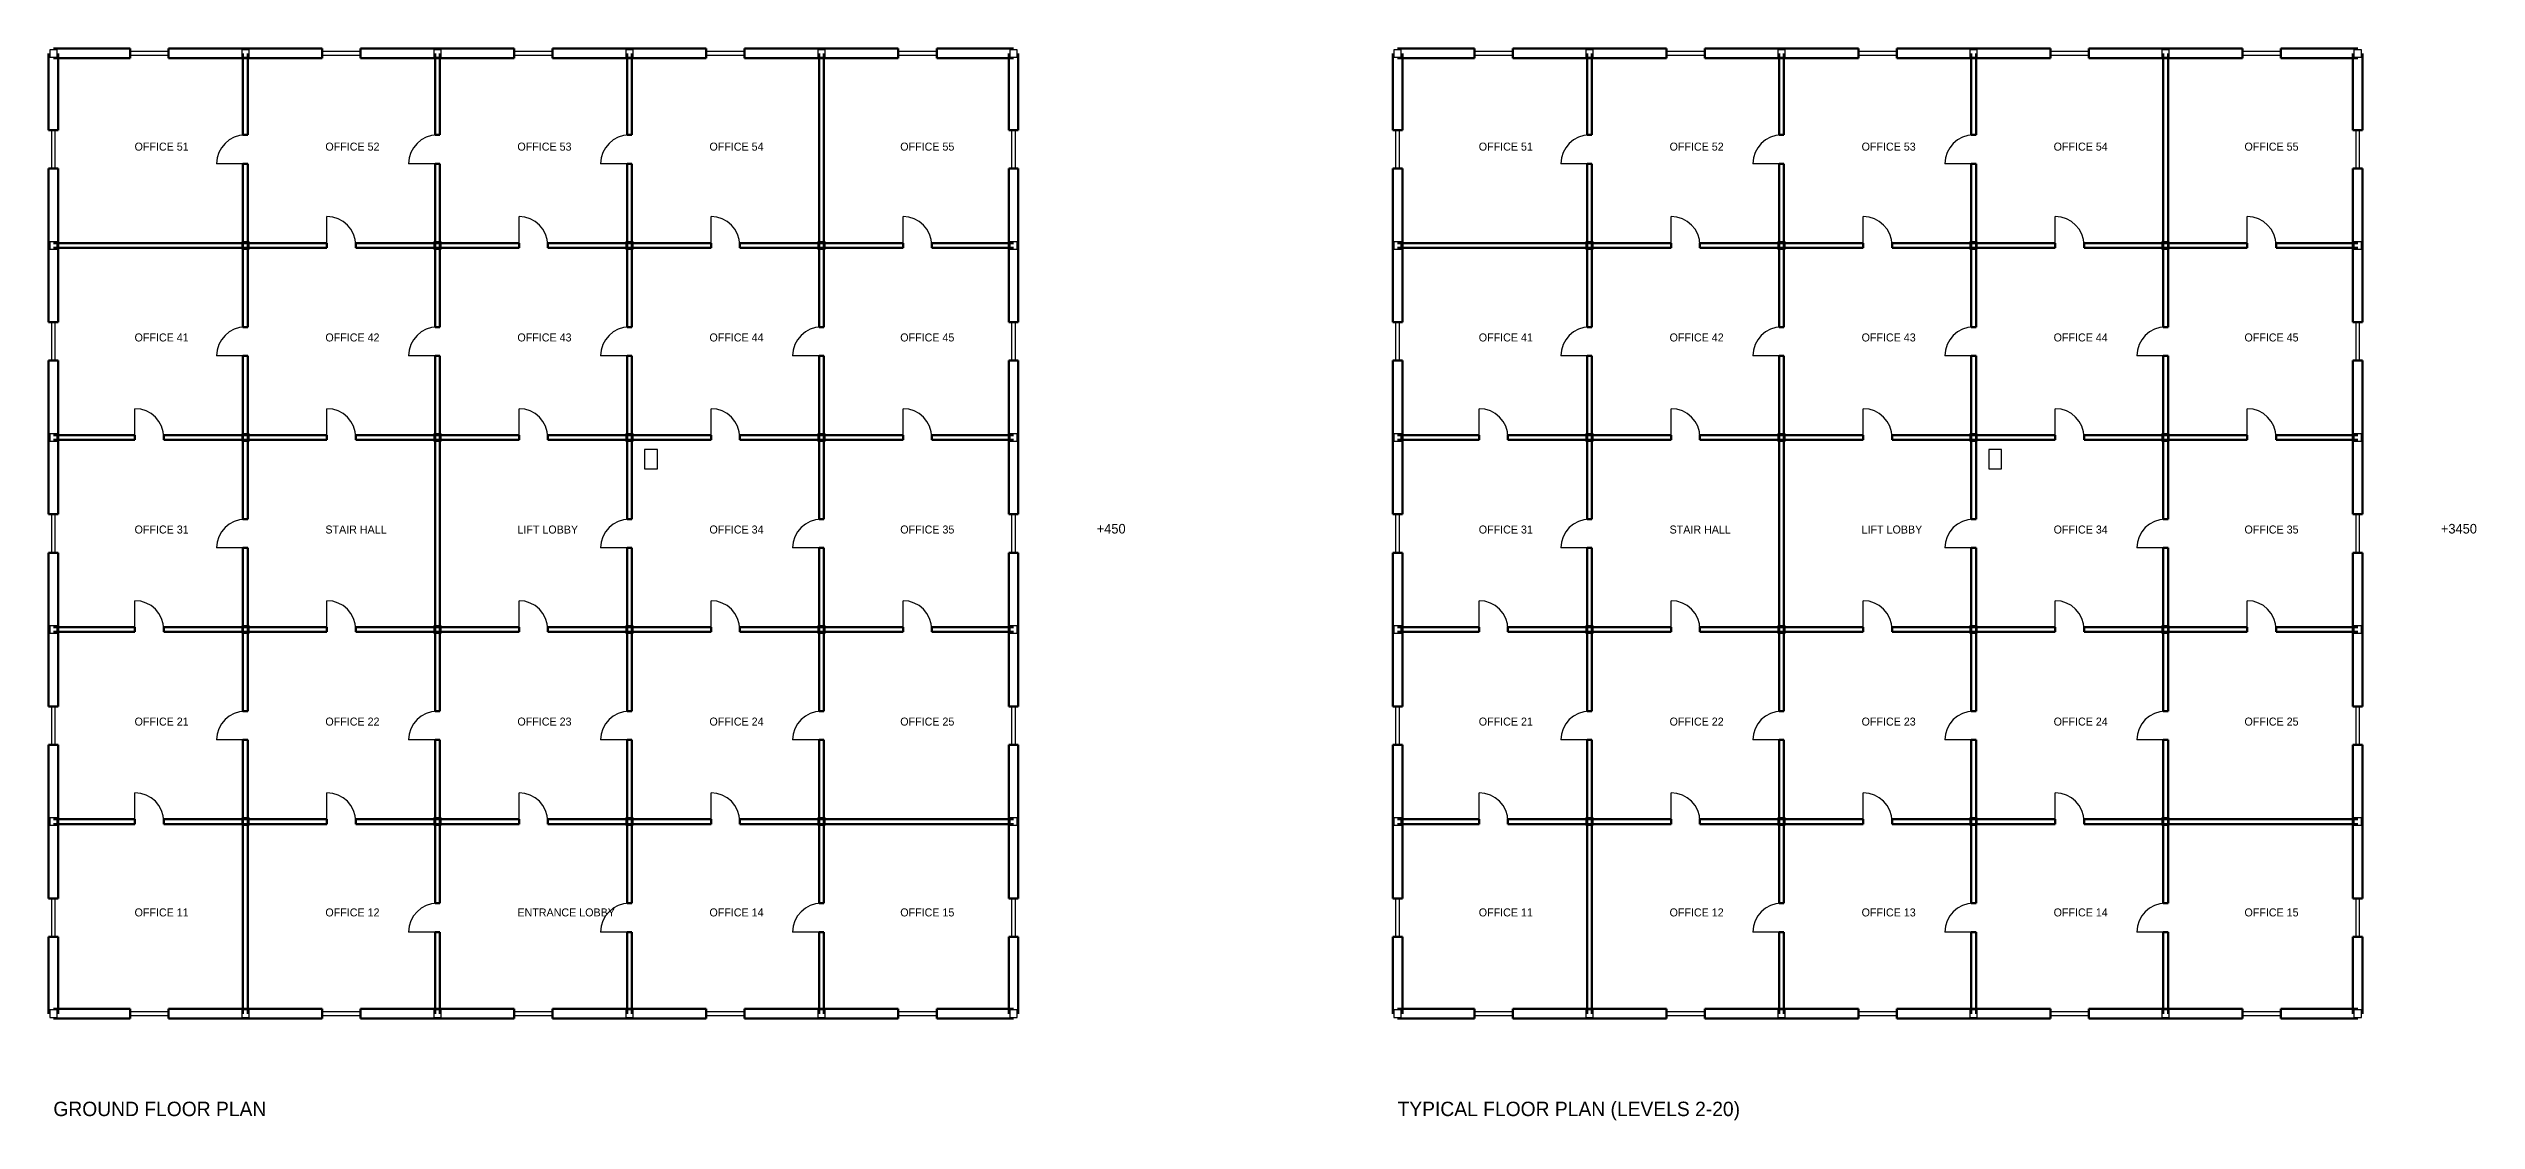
# Model space of a CAD drawing. Header units: metres. Extents: x 0 to 162, y -3 to 61.
# Drawn here: x -0.1 to 75.7, y -3.3 to 30.1 of the extents above; entities that cross this region are included whole.
import ezdxf

# ---------------------------------------------------------------- set-up
doc = ezdxf.new("R2010")
doc.units = ezdxf.units.M
for name, color, linetype in [('COLUMN', 5, 'CONTINUOUS'), ('DOOR', 3, 'CONTINUOUS'), ('SANITARY', 7, 'CONTINUOUS'), ('TEXT', 6, 'CONTINUOUS'), ('WALL', 4, 'CONTINUOUS'), ('WIND', 2, 'CONTINUOUS')]:
    doc.layers.add(name, color=color, linetype=linetype)

msp = doc.modelspace()

# ---------------------------------------------------------------- linework, layer by layer
at = {"layer": 'COLUMN'}
for points in [[(-0.115, 29.885), (0.115, 29.885), (0.115, 30.115), (-0.115, 30.115)], [(5.885, 29.885), (6.115, 29.885), (6.115, 30.115), (5.885, 30.115)], [(11.885, 29.885), (12.115, 29.885), (12.115, 30.115), (11.885, 30.115)], [(17.885, 29.885), (18.115, 29.885), (18.115, 30.115), (17.885, 30.115)], [(23.885, 29.885), (24.115, 29.885), (24.115, 30.115), (23.885, 30.115)], [(29.885, 29.885), (30.115, 29.885), (30.115, 30.115), (29.885, 30.115)], [(41.885, 29.885), (42.115, 29.885), (42.115, 30.115), (41.885, 30.115)], [(47.885, 29.885), (48.115, 29.885), (48.115, 30.115), (47.885, 30.115)], [(53.885, 29.885), (54.115, 29.885), (54.115, 30.115), (53.885, 30.115)], [(59.885, 29.885), (60.115, 29.885), (60.115, 30.115), (59.885, 30.115)], [(65.885, 29.885), (66.115, 29.885), (66.115, 30.115), (65.885, 30.115)], [(71.885, 29.885), (72.115, 29.885), (72.115, 30.115), (71.885, 30.115)], [(-0.115, 23.885), (0.115, 23.885), (0.115, 24.115), (-0.115, 24.115)], [(5.885, 23.885), (6.115, 23.885), (6.115, 24.115), (5.885, 24.115)], [(11.885, 23.885), (12.115, 23.885), (12.115, 24.115), (11.885, 24.115)], [(17.885, 23.885), (18.115, 23.885), (18.115, 24.115), (17.885, 24.115)], [(23.885, 23.885), (24.115, 23.885), (24.115, 24.115), (23.885, 24.115)], [(29.885, 23.885), (30.115, 23.885), (30.115, 24.115), (29.885, 24.115)], [(41.885, 23.885), (42.115, 23.885), (42.115, 24.115), (41.885, 24.115)], [(47.885, 23.885), (48.115, 23.885), (48.115, 24.115), (47.885, 24.115)], [(53.885, 23.885), (54.115, 23.885), (54.115, 24.115), (53.885, 24.115)], [(59.885, 23.885), (60.115, 23.885), (60.115, 24.115), (59.885, 24.115)], [(65.885, 23.885), (66.115, 23.885), (66.115, 24.115), (65.885, 24.115)], [(71.885, 23.885), (72.115, 23.885), (72.115, 24.115), (71.885, 24.115)], [(-0.115, 17.885), (0.115, 17.885), (0.115, 18.115), (-0.115, 18.115)], [(5.885, 17.885), (6.115, 17.885), (6.115, 18.115), (5.885, 18.115)], [(11.885, 17.885), (12.115, 17.885), (12.115, 18.115), (11.885, 18.115)], [(17.885, 17.885), (18.115, 17.885), (18.115, 18.115), (17.885, 18.115)], [(23.885, 17.885), (24.115, 17.885), (24.115, 18.115), (23.885, 18.115)], [(29.885, 17.885), (30.115, 17.885), (30.115, 18.115), (29.885, 18.115)], [(41.885, 17.885), (42.115, 17.885), (42.115, 18.115), (41.885, 18.115)], [(47.885, 17.885), (48.115, 17.885), (48.115, 18.115), (47.885, 18.115)], [(53.885, 17.885), (54.115, 17.885), (54.115, 18.115), (53.885, 18.115)], [(59.885, 17.885), (60.115, 17.885), (60.115, 18.115), (59.885, 18.115)], [(65.885, 17.885), (66.115, 17.885), (66.115, 18.115), (65.885, 18.115)], [(71.885, 17.885), (72.115, 17.885), (72.115, 18.115), (71.885, 18.115)], [(-0.115, 11.885), (0.115, 11.885), (0.115, 12.115), (-0.115, 12.115)], [(5.885, 11.885), (6.115, 11.885), (6.115, 12.115), (5.885, 12.115)], [(11.885, 11.885), (12.115, 11.885), (12.115, 12.115), (11.885, 12.115)], [(17.885, 11.885), (18.115, 11.885), (18.115, 12.115), (17.885, 12.115)], [(23.885, 11.885), (24.115, 11.885), (24.115, 12.115), (23.885, 12.115)], [(29.885, 11.885), (30.115, 11.885), (30.115, 12.115), (29.885, 12.115)], [(41.885, 11.885), (42.115, 11.885), (42.115, 12.115), (41.885, 12.115)], [(47.885, 11.885), (48.115, 11.885), (48.115, 12.115), (47.885, 12.115)], [(53.885, 11.885), (54.115, 11.885), (54.115, 12.115), (53.885, 12.115)], [(59.885, 11.885), (60.115, 11.885), (60.115, 12.115), (59.885, 12.115)], [(65.885, 11.885), (66.115, 11.885), (66.115, 12.115), (65.885, 12.115)], [(71.885, 11.885), (72.115, 11.885), (72.115, 12.115), (71.885, 12.115)], [(-0.115, 5.885), (0.115, 5.885), (0.115, 6.115), (-0.115, 6.115)], [(5.885, 5.885), (6.115, 5.885), (6.115, 6.115), (5.885, 6.115)], [(11.885, 5.885), (12.115, 5.885), (12.115, 6.115), (11.885, 6.115)], [(17.885, 5.885), (18.115, 5.885), (18.115, 6.115), (17.885, 6.115)], [(23.885, 5.885), (24.115, 5.885), (24.115, 6.115), (23.885, 6.115)], [(29.885, 5.885), (30.115, 5.885), (30.115, 6.115), (29.885, 6.115)], [(41.885, 5.885), (42.115, 5.885), (42.115, 6.115), (41.885, 6.115)], [(47.885, 5.885), (48.115, 5.885), (48.115, 6.115), (47.885, 6.115)], [(53.885, 5.885), (54.115, 5.885), (54.115, 6.115), (53.885, 6.115)], [(59.885, 5.885), (60.115, 5.885), (60.115, 6.115), (59.885, 6.115)], [(65.885, 5.885), (66.115, 5.885), (66.115, 6.115), (65.885, 6.115)], [(71.885, 5.885), (72.115, 5.885), (72.115, 6.115), (71.885, 6.115)], [(-0.115, -0.115), (0.115, -0.115), (0.115, 0.115), (-0.115, 0.115)], [(5.885, -0.115), (6.115, -0.115), (6.115, 0.115), (5.885, 0.115)], [(11.885, -0.115), (12.115, -0.115), (12.115, 0.115), (11.885, 0.115)], [(17.885, -0.115), (18.115, -0.115), (18.115, 0.115), (17.885, 0.115)], [(23.885, -0.115), (24.115, -0.115), (24.115, 0.115), (23.885, 0.115)], [(29.885, -0.115), (30.115, -0.115), (30.115, 0.115), (29.885, 0.115)], [(41.885, -0.115), (42.115, -0.115), (42.115, 0.115), (41.885, 0.115)], [(47.885, -0.115), (48.115, -0.115), (48.115, 0.115), (47.885, 0.115)], [(53.885, -0.115), (54.115, -0.115), (54.115, 0.115), (53.885, 0.115)], [(59.885, -0.115), (60.115, -0.115), (60.115, 0.115), (59.885, 0.115)], [(65.885, -0.115), (66.115, -0.115), (66.115, 0.115), (65.885, 0.115)], [(71.885, -0.115), (72.115, -0.115), (72.115, 0.115), (71.885, 0.115)]]:
    msp.add_lwpolyline(points, close=True, dxfattribs=at)
at = {"layer": 'DOOR'}
for p, q in [((6, 26.55), (5.1, 26.55)), ((12, 26.55), (11.1, 26.55)), ((18, 26.55), (17.1, 26.55)), ((48, 26.55), (47.1, 26.55)), ((54, 26.55), (53.1, 26.55)), ((60, 26.55), (59.1, 26.55)), ((8.55, 24), (8.55, 24.9)), ((14.55, 24), (14.55, 24.9)), ((20.55, 24), (20.55, 24.9)), ((26.55, 24), (26.55, 24.9)), ((50.55, 24), (50.55, 24.9)), ((56.55, 24), (56.55, 24.9)), ((62.55, 24), (62.55, 24.9)), ((68.55, 24), (68.55, 24.9)), ((6, 20.55), (5.1, 20.55)), ((12, 20.55), (11.1, 20.55)), ((18, 20.55), (17.1, 20.55)), ((24, 20.55), (23.1, 20.55)), ((48, 20.55), (47.1, 20.55)), ((54, 20.55), (53.1, 20.55)), ((60, 20.55), (59.1, 20.55)), ((66, 20.55), (65.1, 20.55)), ((2.55, 18), (2.55, 18.9)), ((8.55, 18), (8.55, 18.9)), ((14.55, 18), (14.55, 18.9)), ((20.55, 18), (20.55, 18.9)), ((26.55, 18), (26.55, 18.9)), ((44.55, 18), (44.55, 18.9)), ((50.55, 18), (50.55, 18.9)), ((56.55, 18), (56.55, 18.9)), ((62.55, 18), (62.55, 18.9)), ((68.55, 18), (68.55, 18.9)), ((6, 14.55), (5.1, 14.55)), ((18, 14.55), (17.1, 14.55)), ((24, 14.55), (23.1, 14.55)), ((48, 14.55), (47.1, 14.55)), ((60, 14.55), (59.1, 14.55)), ((66, 14.55), (65.1, 14.55)), ((2.55, 12), (2.55, 12.9)), ((8.55, 12), (8.55, 12.9)), ((14.55, 12), (14.55, 12.9)), ((20.55, 12), (20.55, 12.9)), ((26.55, 12), (26.55, 12.9)), ((44.55, 12), (44.55, 12.9)), ((50.55, 12), (50.55, 12.9)), ((56.55, 12), (56.55, 12.9)), ((62.55, 12), (62.55, 12.9)), ((68.55, 12), (68.55, 12.9)), ((6, 8.55), (5.1, 8.55)), ((12, 8.55), (11.1, 8.55)), ((18, 8.55), (17.1, 8.55)), ((24, 8.55), (23.1, 8.55)), ((48, 8.55), (47.1, 8.55)), ((54, 8.55), (53.1, 8.55)), ((60, 8.55), (59.1, 8.55)), ((66, 8.55), (65.1, 8.55)), ((2.55, 6), (2.55, 6.9)), ((8.55, 6), (8.55, 6.9)), ((14.55, 6), (14.55, 6.9)), ((20.55, 6), (20.55, 6.9)), ((44.55, 6), (44.55, 6.9)), ((50.55, 6), (50.55, 6.9)), ((56.55, 6), (56.55, 6.9)), ((62.55, 6), (62.55, 6.9)), ((12, 2.55), (11.1, 2.55)), ((18, 2.55), (17.1, 2.55)), ((24, 2.55), (23.1, 2.55)), ((54, 2.55), (53.1, 2.55)), ((60, 2.55), (59.1, 2.55)), ((66, 2.55), (65.1, 2.55))]:
    msp.add_line(p, q, dxfattribs=at)
for centre, start, end in [((6, 26.55), 90, 180), ((12, 26.55), 90, 180), ((18, 26.55), 90, 180), ((48, 26.55), 90, 180), ((54, 26.55), 90, 180), ((60, 26.55), 90, 180), ((8.55, 24), 0, 90), ((14.55, 24), 0, 90), ((20.55, 24), 0, 90), ((26.55, 24), 0, 90), ((50.55, 24), 0, 90), ((56.55, 24), 0, 90), ((62.55, 24), 0, 90), ((68.55, 24), 0, 90), ((6, 20.55), 90, 180), ((12, 20.55), 90, 180), ((18, 20.55), 90, 180), ((24, 20.55), 90, 180), ((48, 20.55), 90, 180), ((54, 20.55), 90, 180), ((60, 20.55), 90, 180), ((66, 20.55), 90, 180), ((2.55, 18), 0, 90), ((8.55, 18), 0, 90), ((14.55, 18), 0, 90), ((20.55, 18), 0, 90), ((26.55, 18), 0, 90), ((44.55, 18), 0, 90), ((50.55, 18), 0, 90), ((56.55, 18), 0, 90), ((62.55, 18), 0, 90), ((68.55, 18), 0, 90), ((6, 14.55), 90, 180), ((18, 14.55), 90, 180), ((24, 14.55), 90, 180), ((48, 14.55), 90, 180), ((60, 14.55), 90, 180), ((66, 14.55), 90, 180), ((2.55, 12), 0, 90), ((8.55, 12), 0, 90), ((14.55, 12), 0, 90), ((20.55, 12), 0, 90), ((26.55, 12), 0, 90), ((44.55, 12), 0, 90), ((50.55, 12), 0, 90), ((56.55, 12), 0, 90), ((62.55, 12), 0, 90), ((68.55, 12), 0, 90), ((6, 8.55), 90, 180), ((12, 8.55), 90, 180), ((18, 8.55), 90, 180), ((24, 8.55), 90, 180), ((48, 8.55), 90, 180), ((54, 8.55), 90, 180), ((60, 8.55), 90, 180), ((66, 8.55), 90, 180), ((2.55, 6), 0, 90), ((8.55, 6), 0, 90), ((14.55, 6), 0, 90), ((20.55, 6), 0, 90), ((44.55, 6), 0, 90), ((50.55, 6), 0, 90), ((56.55, 6), 0, 90), ((62.55, 6), 0, 90), ((12, 2.55), 90, 180), ((18, 2.55), 90, 180), ((24, 2.55), 90, 180), ((54, 2.55), 90, 180), ((60, 2.55), 90, 180), ((66, 2.55), 90, 180)]:
    msp.add_arc(centre, 0.9, start, end, dxfattribs=at)
at = {"layer": 'SANITARY'}
for points in [[(18.475, 17.025), (18.875, 17.025), (18.875, 17.625), (18.475, 17.625)], [(60.475, 17.025), (60.875, 17.025), (60.875, 17.625), (60.475, 17.625)]]:
    msp.add_lwpolyline(points, close=True, dxfattribs=at)
at = {"layer": 'WALL', "lineweight": 50}
for p, q in [((-0.15, 27.6), (-0.15, 30)), ((2.4, 30.15), (0, 30.15)), ((0, 29.85), (2.4, 29.85)), ((0.15, 30), (0.15, 27.6)), ((2.4, 29.85), (2.4, 30.15)), ((6, 30.15), (3.6, 30.15)), ((3.6, 29.85), (3.6, 30.15)), ((3.6, 29.85), (6, 29.85)), ((5.925, 27.45), (5.925, 30)), ((8.4, 30.15), (6, 30.15)), ((6, 29.85), (8.4, 29.85)), ((6.075, 30), (6.075, 27.45)), ((8.4, 29.85), (8.4, 30.15)), ((12, 30.15), (9.6, 30.15)), ((9.6, 29.85), (9.6, 30.15)), ((9.6, 29.85), (12, 29.85)), ((11.925, 27.45), (11.925, 30)), ((14.4, 30.15), (12, 30.15)), ((12, 29.85), (14.4, 29.85)), ((12.075, 30), (12.075, 27.45)), ((14.4, 29.85), (14.4, 30.15)), ((18, 30.15), (15.6, 30.15)), ((15.6, 29.85), (15.6, 30.15)), ((15.6, 29.85), (18, 29.85)), ((17.925, 27.45), (17.925, 30)), ((20.4, 30.15), (18, 30.15)), ((18, 29.85), (20.4, 29.85)), ((18.075, 30), (18.075, 27.45)), ((20.4, 29.85), (20.4, 30.15)), ((24, 30.15), (21.6, 30.15)), ((21.6, 29.85), (21.6, 30.15)), ((21.6, 29.85), (24, 29.85)), ((23.925, 24), (23.925, 30)), ((26.4, 30.15), (24, 30.15)), ((24, 29.85), (26.4, 29.85)), ((24.075, 30), (24.075, 24)), ((26.4, 29.85), (26.4, 30.15)), ((30, 30.15), (27.6, 30.15)), ((27.6, 29.85), (27.6, 30.15)), ((27.6, 29.85), (30, 29.85)), ((29.85, 27.6), (29.85, 30)), ((30.15, 30), (30.15, 27.6)), ((41.85, 27.6), (41.85, 30)), ((44.4, 30.15), (42, 30.15)), ((42, 29.85), (44.4, 29.85)), ((42.15, 30), (42.15, 27.6)), ((44.4, 29.85), (44.4, 30.15)), ((48, 30.15), (45.6, 30.15)), ((45.6, 29.85), (45.6, 30.15)), ((45.6, 29.85), (48, 29.85)), ((47.925, 27.45), (47.925, 30)), ((50.4, 30.15), (48, 30.15)), ((48, 29.85), (50.4, 29.85)), ((48.075, 30), (48.075, 27.45)), ((50.4, 29.85), (50.4, 30.15)), ((54, 30.15), (51.6, 30.15)), ((51.6, 29.85), (51.6, 30.15)), ((51.6, 29.85), (54, 29.85)), ((53.925, 27.45), (53.925, 30)), ((56.4, 30.15), (54, 30.15)), ((54, 29.85), (56.4, 29.85)), ((54.075, 30), (54.075, 27.45)), ((56.4, 29.85), (56.4, 30.15)), ((60, 30.15), (57.6, 30.15)), ((57.6, 29.85), (57.6, 30.15)), ((57.6, 29.85), (60, 29.85)), ((59.925, 27.45), (59.925, 30)), ((62.4, 30.15), (60, 30.15)), ((60, 29.85), (62.4, 29.85)), ((60.075, 30), (60.075, 27.45)), ((62.4, 29.85), (62.4, 30.15)), ((66, 30.15), (63.6, 30.15)), ((63.6, 29.85), (63.6, 30.15)), ((63.6, 29.85), (66, 29.85)), ((65.925, 24), (65.925, 30)), ((68.4, 30.15), (66, 30.15)), ((66, 29.85), (68.4, 29.85)), ((66.075, 30), (66.075, 24)), ((68.4, 29.85), (68.4, 30.15)), ((72, 30.15), (69.6, 30.15)), ((69.6, 29.85), (69.6, 30.15)), ((69.6, 29.85), (72, 29.85)), ((71.85, 27.6), (71.85, 30)), ((72.15, 30), (72.15, 27.6)), ((-0.15, 27.6), (0.15, 27.6)), ((5.925, 27.45), (6.075, 27.45)), ((11.925, 27.45), (12.075, 27.45)), ((17.925, 27.45), (18.075, 27.45)), ((29.85, 27.6), (30.15, 27.6)), ((41.85, 27.6), (42.15, 27.6)), ((47.925, 27.45), (48.075, 27.45)), ((53.925, 27.45), (54.075, 27.45)), ((59.925, 27.45), (60.075, 27.45)), ((71.85, 27.6), (72.15, 27.6)), ((-0.15, 24), (-0.15, 26.4)), ((-0.15, 26.4), (0.15, 26.4)), ((0.15, 26.4), (0.15, 24)), ((5.925, 24), (5.925, 26.55)), ((5.925, 26.55), (6.075, 26.55)), ((6.075, 26.55), (6.075, 24)), ((11.925, 24), (11.925, 26.55)), ((11.925, 26.55), (12.075, 26.55)), ((12.075, 26.55), (12.075, 24)), ((17.925, 24), (17.925, 26.55)), ((17.925, 26.55), (18.075, 26.55)), ((18.075, 26.55), (18.075, 24)), ((29.85, 24), (29.85, 26.4)), ((29.85, 26.4), (30.15, 26.4)), ((30.15, 26.4), (30.15, 24)), ((41.85, 24), (41.85, 26.4)), ((41.85, 26.4), (42.15, 26.4)), ((42.15, 26.4), (42.15, 24)), ((47.925, 24), (47.925, 26.55)), ((47.925, 26.55), (48.075, 26.55)), ((48.075, 26.55), (48.075, 24)), ((53.925, 24), (53.925, 26.55)), ((53.925, 26.55), (54.075, 26.55)), ((54.075, 26.55), (54.075, 24)), ((59.925, 24), (59.925, 26.55)), ((59.925, 26.55), (60.075, 26.55)), ((60.075, 26.55), (60.075, 24)), ((71.85, 24), (71.85, 26.4)), ((71.85, 26.4), (72.15, 26.4)), ((72.15, 26.4), (72.15, 24)), ((-0.15, 21.6), (-0.15, 24)), ((6, 24.075), (0, 24.075)), ((0, 23.925), (6, 23.925)), ((0.15, 24), (0.15, 21.6)), ((5.925, 21.45), (5.925, 24)), ((8.55, 24.075), (6, 24.075)), ((6, 23.925), (8.55, 23.925)), ((6.075, 24), (6.075, 21.45)), ((8.55, 23.925), (8.55, 24.075)), ((12, 24.075), (9.45, 24.075)), ((9.45, 23.925), (9.45, 24.075)), ((9.45, 23.925), (12, 23.925)), ((11.925, 21.45), (11.925, 24)), ((14.55, 24.075), (12, 24.075)), ((12, 23.925), (14.55, 23.925)), ((12.075, 24), (12.075, 21.45)), ((14.55, 23.925), (14.55, 24.075)), ((18, 24.075), (15.45, 24.075)), ((15.45, 23.925), (15.45, 24.075)), ((15.45, 23.925), (18, 23.925)), ((17.925, 21.45), (17.925, 24)), ((20.55, 24.075), (18, 24.075)), ((18, 23.925), (20.55, 23.925)), ((18.075, 24), (18.075, 21.45)), ((20.55, 23.925), (20.55, 24.075)), ((24, 24.075), (21.45, 24.075)), ((21.45, 23.925), (21.45, 24.075)), ((21.45, 23.925), (24, 23.925)), ((23.925, 21.45), (23.925, 24)), ((26.55, 24.075), (24, 24.075)), ((24, 23.925), (26.55, 23.925)), ((24.075, 24), (24.075, 21.45)), ((26.55, 23.925), (26.55, 24.075)), ((30, 24.075), (27.45, 24.075)), ((27.45, 23.925), (27.45, 24.075)), ((27.45, 23.925), (30, 23.925)), ((29.85, 21.6), (29.85, 24)), ((30.15, 24), (30.15, 21.6)), ((41.85, 21.6), (41.85, 24)), ((48, 24.075), (42, 24.075)), ((42, 23.925), (48, 23.925)), ((42.15, 24), (42.15, 21.6)), ((47.925, 21.45), (47.925, 24)), ((50.55, 24.075), (48, 24.075)), ((48, 23.925), (50.55, 23.925)), ((48.075, 24), (48.075, 21.45)), ((50.55, 23.925), (50.55, 24.075)), ((54, 24.075), (51.45, 24.075)), ((51.45, 23.925), (51.45, 24.075)), ((51.45, 23.925), (54, 23.925)), ((53.925, 21.45), (53.925, 24)), ((56.55, 24.075), (54, 24.075)), ((54, 23.925), (56.55, 23.925)), ((54.075, 24), (54.075, 21.45)), ((56.55, 23.925), (56.55, 24.075)), ((60, 24.075), (57.45, 24.075)), ((57.45, 23.925), (57.45, 24.075)), ((57.45, 23.925), (60, 23.925)), ((59.925, 21.45), (59.925, 24)), ((62.55, 24.075), (60, 24.075)), ((60, 23.925), (62.55, 23.925)), ((60.075, 24), (60.075, 21.45)), ((62.55, 23.925), (62.55, 24.075)), ((66, 24.075), (63.45, 24.075)), ((63.45, 23.925), (63.45, 24.075)), ((63.45, 23.925), (66, 23.925)), ((65.925, 21.45), (65.925, 24)), ((68.55, 24.075), (66, 24.075)), ((66, 23.925), (68.55, 23.925)), ((66.075, 24), (66.075, 21.45)), ((68.55, 23.925), (68.55, 24.075)), ((72, 24.075), (69.45, 24.075)), ((69.45, 23.925), (69.45, 24.075)), ((69.45, 23.925), (72, 23.925)), ((71.85, 21.6), (71.85, 24)), ((72.15, 24), (72.15, 21.6)), ((-0.15, 21.6), (0.15, 21.6)), ((5.925, 21.45), (6.075, 21.45)), ((11.925, 21.45), (12.075, 21.45)), ((17.925, 21.45), (18.075, 21.45)), ((23.925, 21.45), (24.075, 21.45)), ((29.85, 21.6), (30.15, 21.6)), ((41.85, 21.6), (42.15, 21.6)), ((47.925, 21.45), (48.075, 21.45)), ((53.925, 21.45), (54.075, 21.45)), ((59.925, 21.45), (60.075, 21.45)), ((65.925, 21.45), (66.075, 21.45)), ((71.85, 21.6), (72.15, 21.6)), ((5.925, 18), (5.925, 20.55)), ((5.925, 20.55), (6.075, 20.55)), ((6.075, 20.55), (6.075, 18)), ((11.925, 18), (11.925, 20.55)), ((11.925, 20.55), (12.075, 20.55)), ((12.075, 20.55), (12.075, 18)), ((17.925, 18), (17.925, 20.55)), ((17.925, 20.55), (18.075, 20.55)), ((18.075, 20.55), (18.075, 18)), ((23.925, 18), (23.925, 20.55)), ((23.925, 20.55), (24.075, 20.55)), ((24.075, 20.55), (24.075, 18)), ((47.925, 18), (47.925, 20.55)), ((47.925, 20.55), (48.075, 20.55)), ((48.075, 20.55), (48.075, 18)), ((53.925, 18), (53.925, 20.55)), ((53.925, 20.55), (54.075, 20.55)), ((54.075, 20.55), (54.075, 18)), ((59.925, 18), (59.925, 20.55)), ((59.925, 20.55), (60.075, 20.55)), ((60.075, 20.55), (60.075, 18)), ((65.925, 18), (65.925, 20.55)), ((65.925, 20.55), (66.075, 20.55)), ((66.075, 20.55), (66.075, 18)), ((-0.15, 18), (-0.15, 20.4)), ((-0.15, 20.4), (0.15, 20.4)), ((0.15, 20.4), (0.15, 18)), ((29.85, 18), (29.85, 20.4)), ((29.85, 20.4), (30.15, 20.4)), ((30.15, 20.4), (30.15, 18)), ((41.85, 18), (41.85, 20.4)), ((41.85, 20.4), (42.15, 20.4)), ((42.15, 20.4), (42.15, 18)), ((71.85, 18), (71.85, 20.4)), ((71.85, 20.4), (72.15, 20.4)), ((72.15, 20.4), (72.15, 18)), ((-0.15, 15.6), (-0.15, 18)), ((2.55, 18.075), (0, 18.075)), ((0, 17.925), (2.55, 17.925)), ((0.15, 18), (0.15, 15.6)), ((2.55, 17.925), (2.55, 18.075)), ((6, 18.075), (3.45, 18.075)), ((3.45, 17.925), (3.45, 18.075)), ((3.45, 17.925), (6, 17.925)), ((5.925, 15.45), (5.925, 18)), ((8.55, 18.075), (6, 18.075)), ((6, 17.925), (8.55, 17.925)), ((6.075, 18), (6.075, 15.45)), ((8.55, 17.925), (8.55, 18.075)), ((12, 18.075), (9.45, 18.075)), ((9.45, 17.925), (9.45, 18.075)), ((9.45, 17.925), (12, 17.925)), ((11.925, 12), (11.925, 18)), ((14.55, 18.075), (12, 18.075)), ((12, 17.925), (14.55, 17.925)), ((12.075, 18), (12.075, 12)), ((14.55, 17.925), (14.55, 18.075)), ((18, 18.075), (15.45, 18.075)), ((15.45, 17.925), (15.45, 18.075)), ((15.45, 17.925), (18, 17.925)), ((17.925, 15.45), (17.925, 18)), ((20.55, 18.075), (18, 18.075)), ((18, 17.925), (20.55, 17.925)), ((18.075, 18), (18.075, 15.45)), ((20.55, 17.925), (20.55, 18.075)), ((24, 18.075), (21.45, 18.075)), ((21.45, 17.925), (21.45, 18.075)), ((21.45, 17.925), (24, 17.925)), ((23.925, 15.45), (23.925, 18)), ((26.55, 18.075), (24, 18.075)), ((24, 17.925), (26.55, 17.925)), ((24.075, 18), (24.075, 15.45)), ((26.55, 17.925), (26.55, 18.075)), ((30, 18.075), (27.45, 18.075)), ((27.45, 17.925), (27.45, 18.075)), ((27.45, 17.925), (30, 17.925)), ((29.85, 15.6), (29.85, 18)), ((30.15, 18), (30.15, 15.6)), ((41.85, 15.6), (41.85, 18)), ((44.55, 18.075), (42, 18.075)), ((42, 17.925), (44.55, 17.925)), ((42.15, 18), (42.15, 15.6)), ((44.55, 17.925), (44.55, 18.075)), ((48, 18.075), (45.45, 18.075)), ((45.45, 17.925), (45.45, 18.075)), ((45.45, 17.925), (48, 17.925)), ((47.925, 15.45), (47.925, 18)), ((50.55, 18.075), (48, 18.075)), ((48, 17.925), (50.55, 17.925)), ((48.075, 18), (48.075, 15.45)), ((50.55, 17.925), (50.55, 18.075)), ((54, 18.075), (51.45, 18.075)), ((51.45, 17.925), (51.45, 18.075)), ((51.45, 17.925), (54, 17.925)), ((53.925, 12), (53.925, 18)), ((56.55, 18.075), (54, 18.075)), ((54, 17.925), (56.55, 17.925)), ((54.075, 18), (54.075, 12)), ((56.55, 17.925), (56.55, 18.075)), ((60, 18.075), (57.45, 18.075)), ((57.45, 17.925), (57.45, 18.075)), ((57.45, 17.925), (60, 17.925)), ((59.925, 15.45), (59.925, 18)), ((62.55, 18.075), (60, 18.075)), ((60, 17.925), (62.55, 17.925)), ((60.075, 18), (60.075, 15.45)), ((62.55, 17.925), (62.55, 18.075)), ((66, 18.075), (63.45, 18.075)), ((63.45, 17.925), (63.45, 18.075)), ((63.45, 17.925), (66, 17.925)), ((65.925, 15.45), (65.925, 18)), ((68.55, 18.075), (66, 18.075)), ((66, 17.925), (68.55, 17.925)), ((66.075, 18), (66.075, 15.45)), ((68.55, 17.925), (68.55, 18.075)), ((72, 18.075), (69.45, 18.075)), ((69.45, 17.925), (69.45, 18.075)), ((69.45, 17.925), (72, 17.925)), ((71.85, 15.6), (71.85, 18)), ((72.15, 18), (72.15, 15.6)), ((-0.15, 15.6), (0.15, 15.6)), ((5.925, 15.45), (6.075, 15.45)), ((17.925, 15.45), (18.075, 15.45)), ((23.925, 15.45), (24.075, 15.45)), ((29.85, 15.6), (30.15, 15.6)), ((41.85, 15.6), (42.15, 15.6)), ((47.925, 15.45), (48.075, 15.45)), ((59.925, 15.45), (60.075, 15.45)), ((65.925, 15.45), (66.075, 15.45)), ((71.85, 15.6), (72.15, 15.6)), ((5.925, 12), (5.925, 14.55)), ((5.925, 14.55), (6.075, 14.55)), ((6.075, 14.55), (6.075, 12)), ((17.925, 12), (17.925, 14.55)), ((17.925, 14.55), (18.075, 14.55)), ((18.075, 14.55), (18.075, 12)), ((23.925, 12), (23.925, 14.55)), ((23.925, 14.55), (24.075, 14.55)), ((24.075, 14.55), (24.075, 12)), ((47.925, 12), (47.925, 14.55)), ((47.925, 14.55), (48.075, 14.55)), ((48.075, 14.55), (48.075, 12)), ((59.925, 12), (59.925, 14.55)), ((59.925, 14.55), (60.075, 14.55)), ((60.075, 14.55), (60.075, 12)), ((65.925, 12), (65.925, 14.55)), ((65.925, 14.55), (66.075, 14.55)), ((66.075, 14.55), (66.075, 12)), ((-0.15, 12), (-0.15, 14.4)), ((-0.15, 14.4), (0.15, 14.4)), ((0.15, 14.4), (0.15, 12)), ((29.85, 12), (29.85, 14.4)), ((29.85, 14.4), (30.15, 14.4)), ((30.15, 14.4), (30.15, 12)), ((41.85, 12), (41.85, 14.4)), ((41.85, 14.4), (42.15, 14.4)), ((42.15, 14.4), (42.15, 12)), ((71.85, 12), (71.85, 14.4)), ((71.85, 14.4), (72.15, 14.4)), ((72.15, 14.4), (72.15, 12)), ((-0.15, 9.6), (-0.15, 12)), ((2.55, 12.075), (0, 12.075)), ((0, 11.925), (2.55, 11.925)), ((0.15, 12), (0.15, 9.6)), ((2.55, 11.925), (2.55, 12.075)), ((6, 12.075), (3.45, 12.075)), ((3.45, 11.925), (3.45, 12.075)), ((3.45, 11.925), (6, 11.925)), ((5.925, 9.45), (5.925, 12)), ((8.55, 12.075), (6, 12.075)), ((6, 11.925), (8.55, 11.925)), ((6.075, 12), (6.075, 9.45)), ((8.55, 11.925), (8.55, 12.075)), ((12, 12.075), (9.45, 12.075)), ((9.45, 11.925), (9.45, 12.075)), ((9.45, 11.925), (12, 11.925)), ((11.925, 9.45), (11.925, 12)), ((14.55, 12.075), (12, 12.075)), ((12, 11.925), (14.55, 11.925)), ((12.075, 12), (12.075, 9.45)), ((14.55, 11.925), (14.55, 12.075)), ((18, 12.075), (15.45, 12.075)), ((15.45, 11.925), (15.45, 12.075)), ((15.45, 11.925), (18, 11.925)), ((17.925, 9.45), (17.925, 12)), ((20.55, 12.075), (18, 12.075)), ((18, 11.925), (20.55, 11.925)), ((18.075, 12), (18.075, 9.45)), ((20.55, 11.925), (20.55, 12.075)), ((24, 12.075), (21.45, 12.075)), ((21.45, 11.925), (21.45, 12.075)), ((21.45, 11.925), (24, 11.925)), ((23.925, 9.45), (23.925, 12)), ((26.55, 12.075), (24, 12.075)), ((24, 11.925), (26.55, 11.925)), ((24.075, 12), (24.075, 9.45)), ((26.55, 11.925), (26.55, 12.075)), ((30, 12.075), (27.45, 12.075)), ((27.45, 11.925), (27.45, 12.075)), ((27.45, 11.925), (30, 11.925)), ((29.85, 9.6), (29.85, 12)), ((30.15, 12), (30.15, 9.6)), ((41.85, 9.6), (41.85, 12)), ((44.55, 12.075), (42, 12.075)), ((42, 11.925), (44.55, 11.925)), ((42.15, 12), (42.15, 9.6)), ((44.55, 11.925), (44.55, 12.075)), ((48, 12.075), (45.45, 12.075)), ((45.45, 11.925), (45.45, 12.075)), ((45.45, 11.925), (48, 11.925)), ((47.925, 9.45), (47.925, 12)), ((50.55, 12.075), (48, 12.075)), ((48, 11.925), (50.55, 11.925)), ((48.075, 12), (48.075, 9.45)), ((50.55, 11.925), (50.55, 12.075)), ((54, 12.075), (51.45, 12.075)), ((51.45, 11.925), (51.45, 12.075)), ((51.45, 11.925), (54, 11.925)), ((53.925, 9.45), (53.925, 12)), ((56.55, 12.075), (54, 12.075)), ((54, 11.925), (56.55, 11.925)), ((54.075, 12), (54.075, 9.45)), ((56.55, 11.925), (56.55, 12.075)), ((60, 12.075), (57.45, 12.075)), ((57.45, 11.925), (57.45, 12.075)), ((57.45, 11.925), (60, 11.925)), ((59.925, 9.45), (59.925, 12)), ((62.55, 12.075), (60, 12.075)), ((60, 11.925), (62.55, 11.925)), ((60.075, 12), (60.075, 9.45)), ((62.55, 11.925), (62.55, 12.075)), ((66, 12.075), (63.45, 12.075)), ((63.45, 11.925), (63.45, 12.075)), ((63.45, 11.925), (66, 11.925)), ((65.925, 9.45), (65.925, 12)), ((68.55, 12.075), (66, 12.075)), ((66, 11.925), (68.55, 11.925)), ((66.075, 12), (66.075, 9.45)), ((68.55, 11.925), (68.55, 12.075)), ((72, 12.075), (69.45, 12.075)), ((69.45, 11.925), (69.45, 12.075)), ((69.45, 11.925), (72, 11.925)), ((71.85, 9.6), (71.85, 12)), ((72.15, 12), (72.15, 9.6)), ((-0.15, 9.6), (0.15, 9.6)), ((5.925, 9.45), (6.075, 9.45)), ((11.925, 9.45), (12.075, 9.45)), ((17.925, 9.45), (18.075, 9.45)), ((23.925, 9.45), (24.075, 9.45)), ((29.85, 9.6), (30.15, 9.6)), ((41.85, 9.6), (42.15, 9.6)), ((47.925, 9.45), (48.075, 9.45)), ((53.925, 9.45), (54.075, 9.45)), ((59.925, 9.45), (60.075, 9.45)), ((65.925, 9.45), (66.075, 9.45)), ((71.85, 9.6), (72.15, 9.6)), ((-0.15, 6), (-0.15, 8.4)), ((-0.15, 8.4), (0.15, 8.4)), ((0.15, 8.4), (0.15, 6)), ((5.925, 6), (5.925, 8.55)), ((5.925, 8.55), (6.075, 8.55)), ((6.075, 8.55), (6.075, 6)), ((11.925, 6), (11.925, 8.55)), ((11.925, 8.55), (12.075, 8.55)), ((12.075, 8.55), (12.075, 6)), ((17.925, 6), (17.925, 8.55)), ((17.925, 8.55), (18.075, 8.55)), ((18.075, 8.55), (18.075, 6)), ((23.925, 6), (23.925, 8.55)), ((23.925, 8.55), (24.075, 8.55)), ((24.075, 8.55), (24.075, 6)), ((29.85, 6), (29.85, 8.4)), ((29.85, 8.4), (30.15, 8.4)), ((30.15, 8.4), (30.15, 6)), ((41.85, 6), (41.85, 8.4)), ((41.85, 8.4), (42.15, 8.4)), ((42.15, 8.4), (42.15, 6)), ((47.925, 6), (47.925, 8.55)), ((47.925, 8.55), (48.075, 8.55)), ((48.075, 8.55), (48.075, 6)), ((53.925, 6), (53.925, 8.55)), ((53.925, 8.55), (54.075, 8.55)), ((54.075, 8.55), (54.075, 6)), ((59.925, 6), (59.925, 8.55)), ((59.925, 8.55), (60.075, 8.55)), ((60.075, 8.55), (60.075, 6)), ((65.925, 6), (65.925, 8.55)), ((65.925, 8.55), (66.075, 8.55)), ((66.075, 8.55), (66.075, 6)), ((71.85, 6), (71.85, 8.4)), ((71.85, 8.4), (72.15, 8.4)), ((72.15, 8.4), (72.15, 6)), ((2.55, 6.075), (0, 6.075)), ((2.55, 5.925), (2.55, 6.075)), ((6, 6.075), (3.45, 6.075)), ((3.45, 5.925), (3.45, 6.075)), ((8.55, 6.075), (6, 6.075)), ((8.55, 5.925), (8.55, 6.075)), ((12, 6.075), (9.45, 6.075)), ((9.45, 5.925), (9.45, 6.075)), ((14.55, 6.075), (12, 6.075)), ((14.55, 5.925), (14.55, 6.075)), ((18, 6.075), (15.45, 6.075)), ((15.45, 5.925), (15.45, 6.075)), ((20.55, 6.075), (18, 6.075)), ((20.55, 5.925), (20.55, 6.075)), ((24, 6.075), (21.45, 6.075)), ((21.45, 5.925), (21.45, 6.075)), ((30, 6.075), (24, 6.075)), ((44.55, 6.075), (42, 6.075)), ((44.55, 5.925), (44.55, 6.075)), ((48, 6.075), (45.45, 6.075)), ((45.45, 5.925), (45.45, 6.075)), ((50.55, 6.075), (48, 6.075)), ((50.55, 5.925), (50.55, 6.075)), ((54, 6.075), (51.45, 6.075)), ((51.45, 5.925), (51.45, 6.075)), ((56.55, 6.075), (54, 6.075)), ((56.55, 5.925), (56.55, 6.075)), ((60, 6.075), (57.45, 6.075)), ((57.45, 5.925), (57.45, 6.075)), ((62.55, 6.075), (60, 6.075)), ((62.55, 5.925), (62.55, 6.075)), ((66, 6.075), (63.45, 6.075)), ((63.45, 5.925), (63.45, 6.075)), ((72, 6.075), (66, 6.075)), ((-0.15, 3.6), (-0.15, 6)), ((0, 5.925), (2.55, 5.925)), ((0.15, 6), (0.15, 3.6)), ((3.45, 5.925), (6, 5.925)), ((5.925, 0), (5.925, 6)), ((6, 5.925), (8.55, 5.925)), ((6.075, 6), (6.075, 0)), ((9.45, 5.925), (12, 5.925)), ((11.925, 3.45), (11.925, 6)), ((12, 5.925), (14.55, 5.925)), ((12.075, 6), (12.075, 3.45)), ((15.45, 5.925), (18, 5.925)), ((17.925, 3.45), (17.925, 6)), ((18, 5.925), (20.55, 5.925)), ((18.075, 6), (18.075, 3.45)), ((21.45, 5.925), (24, 5.925)), ((23.925, 3.45), (23.925, 6)), ((24, 5.925), (30, 5.925)), ((24.075, 6), (24.075, 3.45)), ((29.85, 3.6), (29.85, 6)), ((30.15, 6), (30.15, 3.6)), ((41.85, 3.6), (41.85, 6)), ((42, 5.925), (44.55, 5.925)), ((42.15, 6), (42.15, 3.6)), ((45.45, 5.925), (48, 5.925)), ((47.925, 0), (47.925, 6)), ((48, 5.925), (50.55, 5.925)), ((48.075, 6), (48.075, 0)), ((51.45, 5.925), (54, 5.925)), ((53.925, 3.45), (53.925, 6)), ((54, 5.925), (56.55, 5.925)), ((54.075, 6), (54.075, 3.45)), ((57.45, 5.925), (60, 5.925)), ((59.925, 3.45), (59.925, 6)), ((60, 5.925), (62.55, 5.925)), ((60.075, 6), (60.075, 3.45)), ((63.45, 5.925), (66, 5.925)), ((65.925, 3.45), (65.925, 6)), ((66, 5.925), (72, 5.925)), ((66.075, 6), (66.075, 3.45)), ((71.85, 3.6), (71.85, 6)), ((72.15, 6), (72.15, 3.6)), ((-0.15, 3.6), (0.15, 3.6)), ((11.925, 3.45), (12.075, 3.45)), ((17.925, 3.45), (18.075, 3.45)), ((23.925, 3.45), (24.075, 3.45)), ((29.85, 3.6), (30.15, 3.6)), ((41.85, 3.6), (42.15, 3.6)), ((53.925, 3.45), (54.075, 3.45)), ((59.925, 3.45), (60.075, 3.45)), ((65.925, 3.45), (66.075, 3.45)), ((71.85, 3.6), (72.15, 3.6)), ((-0.15, 0), (-0.15, 2.4)), ((-0.15, 2.4), (0.15, 2.4)), ((0.15, 2.4), (0.15, 0)), ((11.925, 0), (11.925, 2.55)), ((11.925, 2.55), (12.075, 2.55)), ((12.075, 2.55), (12.075, 0)), ((17.925, 0), (17.925, 2.55)), ((17.925, 2.55), (18.075, 2.55)), ((18.075, 2.55), (18.075, 0)), ((23.925, 0), (23.925, 2.55)), ((23.925, 2.55), (24.075, 2.55)), ((24.075, 2.55), (24.075, 0)), ((29.85, 0), (29.85, 2.4)), ((29.85, 2.4), (30.15, 2.4)), ((30.15, 2.4), (30.15, 0)), ((41.85, 0), (41.85, 2.4)), ((41.85, 2.4), (42.15, 2.4)), ((42.15, 2.4), (42.15, 0)), ((53.925, 0), (53.925, 2.55)), ((53.925, 2.55), (54.075, 2.55)), ((54.075, 2.55), (54.075, 0)), ((59.925, 0), (59.925, 2.55)), ((59.925, 2.55), (60.075, 2.55)), ((60.075, 2.55), (60.075, 0)), ((65.925, 0), (65.925, 2.55)), ((65.925, 2.55), (66.075, 2.55)), ((66.075, 2.55), (66.075, 0)), ((71.85, 0), (71.85, 2.4)), ((71.85, 2.4), (72.15, 2.4)), ((72.15, 2.4), (72.15, 0)), ((2.4, 0.15), (0, 0.15)), ((2.4, -0.15), (2.4, 0.15)), ((6, 0.15), (3.6, 0.15)), ((3.6, -0.15), (3.6, 0.15)), ((8.4, 0.15), (6, 0.15)), ((8.4, -0.15), (8.4, 0.15)), ((12, 0.15), (9.6, 0.15)), ((9.6, -0.15), (9.6, 0.15)), ((14.4, 0.15), (12, 0.15)), ((14.4, -0.15), (14.4, 0.15)), ((18, 0.15), (15.6, 0.15)), ((15.6, -0.15), (15.6, 0.15)), ((20.4, 0.15), (18, 0.15)), ((20.4, -0.15), (20.4, 0.15)), ((24, 0.15), (21.6, 0.15)), ((21.6, -0.15), (21.6, 0.15)), ((26.4, 0.15), (24, 0.15)), ((26.4, -0.15), (26.4, 0.15)), ((30, 0.15), (27.6, 0.15)), ((27.6, -0.15), (27.6, 0.15)), ((44.4, 0.15), (42, 0.15)), ((44.4, -0.15), (44.4, 0.15)), ((48, 0.15), (45.6, 0.15)), ((45.6, -0.15), (45.6, 0.15)), ((50.4, 0.15), (48, 0.15)), ((50.4, -0.15), (50.4, 0.15)), ((54, 0.15), (51.6, 0.15)), ((51.6, -0.15), (51.6, 0.15)), ((56.4, 0.15), (54, 0.15)), ((56.4, -0.15), (56.4, 0.15)), ((60, 0.15), (57.6, 0.15)), ((57.6, -0.15), (57.6, 0.15)), ((62.4, 0.15), (60, 0.15)), ((62.4, -0.15), (62.4, 0.15)), ((66, 0.15), (63.6, 0.15)), ((63.6, -0.15), (63.6, 0.15)), ((68.4, 0.15), (66, 0.15)), ((68.4, -0.15), (68.4, 0.15)), ((72, 0.15), (69.6, 0.15)), ((69.6, -0.15), (69.6, 0.15)), ((0, -0.15), (2.4, -0.15)), ((3.6, -0.15), (6, -0.15)), ((6, -0.15), (8.4, -0.15)), ((9.6, -0.15), (12, -0.15)), ((12, -0.15), (14.4, -0.15)), ((15.6, -0.15), (18, -0.15)), ((18, -0.15), (20.4, -0.15)), ((21.6, -0.15), (24, -0.15)), ((24, -0.15), (26.4, -0.15)), ((27.6, -0.15), (30, -0.15)), ((42, -0.15), (44.4, -0.15)), ((45.6, -0.15), (48, -0.15)), ((48, -0.15), (50.4, -0.15)), ((51.6, -0.15), (54, -0.15)), ((54, -0.15), (56.4, -0.15)), ((57.6, -0.15), (60, -0.15)), ((60, -0.15), (62.4, -0.15)), ((63.6, -0.15), (66, -0.15)), ((66, -0.15), (68.4, -0.15)), ((69.6, -0.15), (72, -0.15))]:
    msp.add_line(p, q, dxfattribs=at)
at = {"layer": 'WIND'}
for points in [[(2.4, 29.94), (3.6, 29.94), (3.6, 30.06), (2.4, 30.06)], [(8.4, 29.94), (9.6, 29.94), (9.6, 30.06), (8.4, 30.06)], [(14.4, 29.94), (15.6, 29.94), (15.6, 30.06), (14.4, 30.06)], [(20.4, 29.94), (21.6, 29.94), (21.6, 30.06), (20.4, 30.06)], [(26.4, 29.94), (27.6, 29.94), (27.6, 30.06), (26.4, 30.06)], [(44.4, 29.94), (45.6, 29.94), (45.6, 30.06), (44.4, 30.06)], [(50.4, 29.94), (51.6, 29.94), (51.6, 30.06), (50.4, 30.06)], [(56.4, 29.94), (57.6, 29.94), (57.6, 30.06), (56.4, 30.06)], [(62.4, 29.94), (63.6, 29.94), (63.6, 30.06), (62.4, 30.06)], [(68.4, 29.94), (69.6, 29.94), (69.6, 30.06), (68.4, 30.06)], [(-0.06, 26.4), (0.06, 26.4), (0.06, 27.6), (-0.06, 27.6)], [(29.94, 26.4), (30.06, 26.4), (30.06, 27.6), (29.94, 27.6)], [(41.94, 26.4), (42.06, 26.4), (42.06, 27.6), (41.94, 27.6)], [(71.94, 26.4), (72.06, 26.4), (72.06, 27.6), (71.94, 27.6)], [(-0.06, 20.4), (0.06, 20.4), (0.06, 21.6), (-0.06, 21.6)], [(29.94, 20.4), (30.06, 20.4), (30.06, 21.6), (29.94, 21.6)], [(41.94, 20.4), (42.06, 20.4), (42.06, 21.6), (41.94, 21.6)], [(71.94, 20.4), (72.06, 20.4), (72.06, 21.6), (71.94, 21.6)], [(-0.06, 14.4), (0.06, 14.4), (0.06, 15.6), (-0.06, 15.6)], [(29.94, 14.4), (30.06, 14.4), (30.06, 15.6), (29.94, 15.6)], [(41.94, 14.4), (42.06, 14.4), (42.06, 15.6), (41.94, 15.6)], [(71.94, 14.4), (72.06, 14.4), (72.06, 15.6), (71.94, 15.6)], [(-0.06, 8.4), (0.06, 8.4), (0.06, 9.6), (-0.06, 9.6)], [(29.94, 8.4), (30.06, 8.4), (30.06, 9.6), (29.94, 9.6)], [(41.94, 8.4), (42.06, 8.4), (42.06, 9.6), (41.94, 9.6)], [(71.94, 8.4), (72.06, 8.4), (72.06, 9.6), (71.94, 9.6)], [(-0.06, 2.4), (0.06, 2.4), (0.06, 3.6), (-0.06, 3.6)], [(29.94, 2.4), (30.06, 2.4), (30.06, 3.6), (29.94, 3.6)], [(41.94, 2.4), (42.06, 2.4), (42.06, 3.6), (41.94, 3.6)], [(71.94, 2.4), (72.06, 2.4), (72.06, 3.6), (71.94, 3.6)], [(2.4, -0.06), (3.6, -0.06), (3.6, 0.06), (2.4, 0.06)], [(8.4, -0.06), (9.6, -0.06), (9.6, 0.06), (8.4, 0.06)], [(14.4, -0.06), (15.6, -0.06), (15.6, 0.06), (14.4, 0.06)], [(20.4, -0.06), (21.6, -0.06), (21.6, 0.06), (20.4, 0.06)], [(26.4, -0.06), (27.6, -0.06), (27.6, 0.06), (26.4, 0.06)], [(44.4, -0.06), (45.6, -0.06), (45.6, 0.06), (44.4, 0.06)], [(50.4, -0.06), (51.6, -0.06), (51.6, 0.06), (50.4, 0.06)], [(56.4, -0.06), (57.6, -0.06), (57.6, 0.06), (56.4, 0.06)], [(62.4, -0.06), (63.6, -0.06), (63.6, 0.06), (62.4, 0.06)], [(68.4, -0.06), (69.6, -0.06), (69.6, 0.06), (68.4, 0.06)]]:
    msp.add_lwpolyline(points, close=True, dxfattribs=at)

# ---------------------------------------------------------------- texts
at = {"layer": 'TEXT'}
for s, height, p in [('OFFICE 51', 0.25, (2.538, 26.962)), ('OFFICE 52', 0.25, (8.5, 26.962)), ('OFFICE 53', 0.25, (14.5, 26.962)), ('OFFICE 54', 0.25, (20.5, 26.962)), ('OFFICE 55', 0.25, (26.462, 26.962)), ('OFFICE 51', 0.25, (44.538, 26.962)), ('OFFICE 52', 0.25, (50.5, 26.962)), ('OFFICE 53', 0.25, (56.5, 26.962)), ('OFFICE 54', 0.25, (62.5, 26.962)), ('OFFICE 55', 0.25, (68.463, 26.962)), ('OFFICE 41', 0.25, (2.538, 21)), ('OFFICE 42', 0.25, (8.5, 21)), ('OFFICE 43', 0.25, (14.5, 21)), ('OFFICE 44', 0.25, (20.5, 21)), ('OFFICE 45', 0.25, (26.462, 21)), ('OFFICE 41', 0.25, (44.538, 21)), ('OFFICE 42', 0.25, (50.5, 21)), ('OFFICE 43', 0.25, (56.5, 21)), ('OFFICE 44', 0.25, (62.5, 21)), ('OFFICE 45', 0.25, (68.463, 21)), ('OFFICE 31', 0.25, (2.538, 15)), ('STAIR HALL', 0.25, (8.5, 15)), ('LIFT LOBBY', 0.25, (14.5, 15)), ('OFFICE 34', 0.25, (20.5, 15)), ('OFFICE 35', 0.25, (26.462, 15)), ('+450', 0.3, (32.6, 15)), ('OFFICE 31', 0.25, (44.538, 15)), ('STAIR HALL', 0.25, (50.5, 15)), ('LIFT LOBBY', 0.25, (56.5, 15)), ('OFFICE 34', 0.25, (62.5, 15)), ('OFFICE 35', 0.25, (68.463, 15)), ('+3450', 0.3, (74.6, 15)), ('OFFICE 21', 0.25, (2.538, 9)), ('OFFICE 22', 0.25, (8.5, 9)), ('OFFICE 23', 0.25, (14.5, 9)), ('OFFICE 24', 0.25, (20.5, 9)), ('OFFICE 25', 0.25, (26.462, 9)), ('OFFICE 21', 0.25, (44.538, 9)), ('OFFICE 22', 0.25, (50.5, 9)), ('OFFICE 23', 0.25, (56.5, 9)), ('OFFICE 24', 0.25, (62.5, 9)), ('OFFICE 25', 0.25, (68.463, 9)), ('OFFICE 11', 0.25, (2.538, 3.038)), ('OFFICE 12', 0.25, (8.5, 3.038)), ('ENTRANCE LOBBY', 0.25, (14.5, 3.038)), ('OFFICE 14', 0.25, (20.5, 3.038)), ('OFFICE 15', 0.25, (26.462, 3.038)), ('OFFICE 11', 0.25, (44.538, 3.038)), ('OFFICE 12', 0.25, (50.5, 3.038)), ('OFFICE 13', 0.25, (56.5, 3.038)), ('OFFICE 14', 0.25, (62.5, 3.038)), ('OFFICE 15', 0.25, (68.463, 3.038)), ('GROUND FLOOR PLAN', 0.45, (0, -3.2)), ('TYPICAL FLOOR PLAN (LEVELS 2-20)', 0.45, (42, -3.2))]:
    msp.add_text(s, height=height, dxfattribs=at).set_placement(p)

doc.saveas('drawing.dxf')
